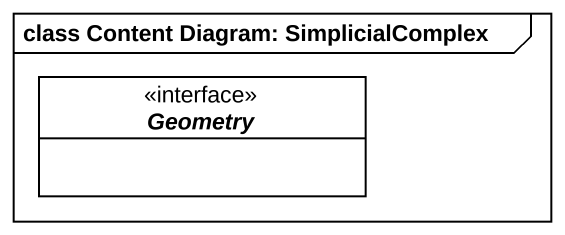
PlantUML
@startuml
mainframe class Content Diagram: SimplicialComplex
hide circle
hide empty members
interface Geometry #FFFFFF
@enduml
